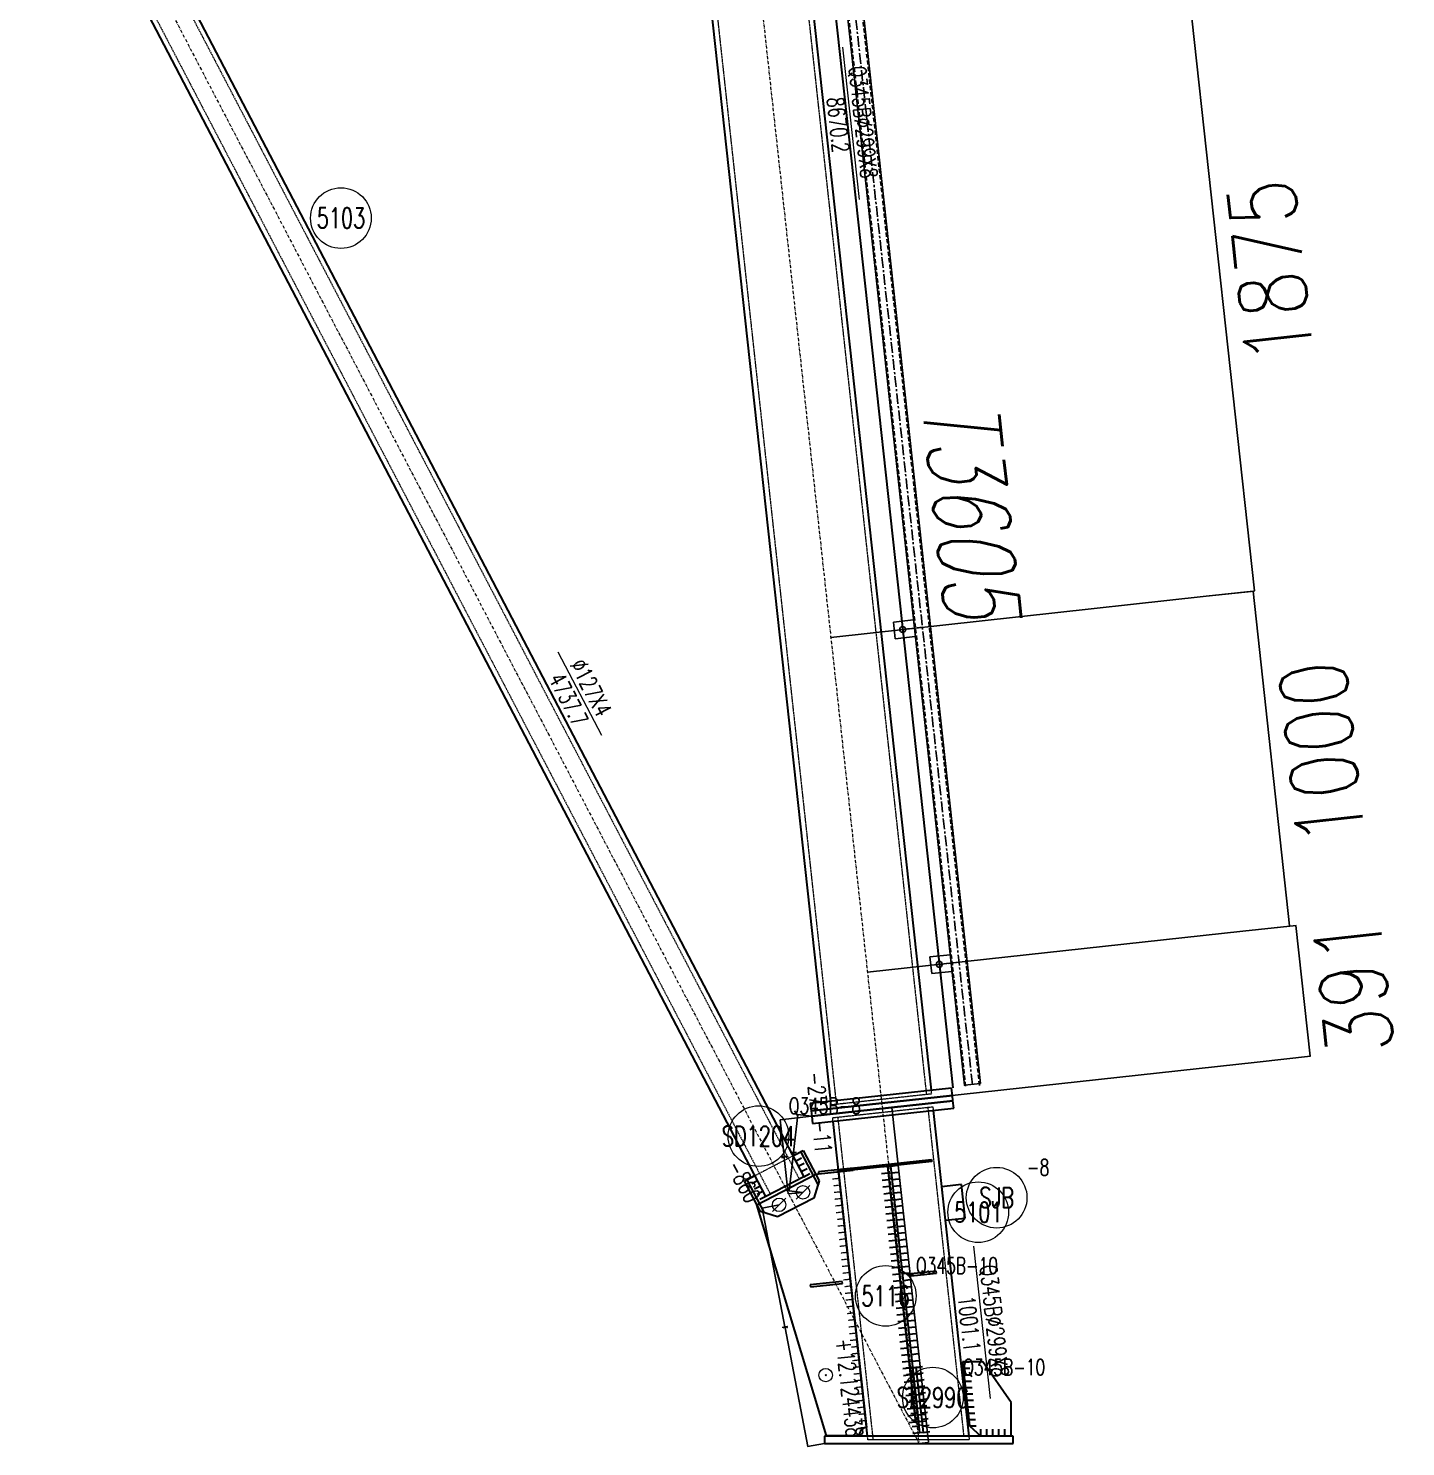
# Model space of a CAD drawing. Extents: x 200306 to 244369, y -126880 to -87343.
# Drawn here: x 231777 to 235865, y -125715 to -121505 of the extents above; entities that cross this region are included whole.
import ezdxf
from ezdxf.enums import TextEntityAlignment as Align

# ---------------------------------------------------------------- set-up
doc = ezdxf.new("R2010")
doc.units = 0
doc.header["$MEASUREMENT"] = 0
for name, pattern in [('CENTER', [50.8, 31.75, -6.35, 6.35, -6.35]), ('Dash', [2.75, 2, -0.75]), ('DashDot', [15.6, 9, -3, 0.6, -3]), ('DASHED', [19.05, 12.7, -6.35])]:
    doc.linetypes.add(name, pattern=pattern)
doc.layers.get('0').update_dxf_attribs({"linetype": 'CONTINUOUS', "lineweight": 25})
doc.layers.get('Defpoints').update_dxf_attribs({"linetype": 'CONTINUOUS'})
doc.styles.add('DimFont', font='simplex.shx', dxfattribs={"width": 0.8, "bigfont": 'gbhzfs.shx'})
doc.styles.add('HZ', font='txt.shx', dxfattribs={"width": 0.7, "oblique": 12, "bigfont": 'hztxt.shx'})
doc.styles.get("Standard").update_dxf_attribs({"font": 'simplex.shx', "width": 0.7, "height": 3, "bigfont": 'gbhzfs.shx'})
doc.dimstyles.new('ISO-25$0', dxfattribs={"dimtxt": 2, "dimasz": 1.5, "dimexe": 1.25, "dimexo": 0.625, "dimtad": 1, "dimdsep": 46, "dimtxsty": 'Standard', "dimcen": 2.5, "dimclrd": 150, "dimclre": 2, "dimclrt": 6, "dimadec": 0, "dimazin": 0, "dimtfac": 1, "dimtmove": 0, "dimatfit": 0, "dimfxl": 0, "dimarcsym": 0})

# ---------------------------------------------------------------- blocks, each defined once
blk = doc.blocks.new('DefaultBolt')
at = {"color": 3, "linetype": 'Continuous', "lineweight": 13}
for p, q in [((-0.1, -0.1), (0.1, 0.1)), ((0.1, -0.1), (-0.1, 0.1))]:
    blk.add_line(p, q, dxfattribs=at)
blk.add_circle((0, 0), 1, dxfattribs=at)
blk = doc.blocks.new('M20X55S')
at = {"color": 3, "linetype": 'Continuous', "lineweight": 13}
blk.add_line((-1, -1), (1, 1), dxfattribs=at)
blk.add_circle((0, 0), 1, dxfattribs=at)
blk = doc.blocks.new('T3605 [365-1875-1000-365]')
at = {"color": 1, "linetype": 'DASHED'}
for p, q in [((0, 0), (0, -3615)), ((41, -3615), (41, 0))]:
    blk.add_line(p, q, dxfattribs=at)
at = {"color": 1, "linetype": 'CENTER'}
for p, q in [((20.5, -3610), (20.5, -5)), ((20.5, -370), (-38.5, -370)), ((20.5, -2245), (-38.5, -2245)), ((20.5, -3245), (-38.5, -3245))]:
    blk.add_line(p, q, dxfattribs=at)
at = {"color": 1}
for p, q in [((-3.5, -345), (-63.5, -345)), ((-63.5, -345), (-63.5, -395)), ((-3.5, -395), (-63.5, -395)), ((-3.5, -2220), (-63.5, -2220)), ((-63.5, -2220), (-63.5, -2270)), ((-3.5, -2270), (-63.5, -2270)), ((-3.5, -3220), (-63.5, -3220)), ((-63.5, -3220), (-63.5, -3270)), ((-3.5, -3270), (-63.5, -3270))]:
    blk.add_line(p, q, dxfattribs=at)
blk.add_lwpolyline([(44.5, -3610), (44.5, -5), (-3.5, -5), (-3.5, -3610)], close=True, dxfattribs=at)
for centre in [(-38.5, -370), (-38.5, -2245), (-38.5, -3245)]:
    blk.add_circle(centre, 8.75, dxfattribs=at)
at = {"color": 1, "style": 'HZ', "oblique": 12, "width": 0.7}
blk.add_text('T3605', height=225, rotation=270, dxfattribs=at).set_placement((90.3, -1587.1))
blk = doc.blocks.new('*D188')
at = {"color": 2, "linetype": 'Continuous', "lineweight": -2}
for p, q in [((235381.8, -124184.5), (235539.9, -124167.3)), ((235424.3, -124573.3), (235582.4, -124556))]:
    blk.add_line(p, q, dxfattribs=at)
at = {"color": 150, "linetype": 'Continuous', "lineweight": -2}
blk.add_line((235582.2, -124555.8), (235539.7, -124167.4), dxfattribs=at)
at = {"color": 150, "linetype": 'Continuous'}
for points in [[(235539.7, -124167.5), (235539.7, -124167.4), (235539.7, -124167.3)], [(235582.1, -124555.8), (235582.2, -124555.8), (235582.2, -124556)]]:
    blk.add_solid(points, dxfattribs=at)
at = {"layer": 'Defpoints', "color": 0, "linetype": 'Continuous'}
for p in [(235381.8, -124184.5), (235539.7, -124167.3), (235424.3, -124573.3)]:
    blk.add_point(p, dxfattribs=at)
at = {"color": 6, "linetype": 'Continuous', "insert": (235710, -124345.3), "char_height": 200, "attachment_point": 5, "rotation": 96.24, "style": 'DimFont'}
blk.add_mtext('\\A1;391', dxfattribs=at)
blk = doc.blocks.new('*D189')
at = {"color": 2, "linetype": 'Continuous', "lineweight": -2}
for p, q in [((235273.1, -123190.5), (235412.4, -123175.2)), ((235381.8, -124184.5), (235521.1, -124169.3))]:
    blk.add_line(p, q, dxfattribs=at)
at = {"color": 150, "linetype": 'Continuous', "lineweight": -2}
blk.add_line((235520.9, -124169.1), (235412.3, -123175.4), dxfattribs=at)
at = {"color": 150, "linetype": 'Continuous'}
for points in [[(235412.2, -123175.4), (235412.3, -123175.4), (235412.3, -123175.2)], [(235520.9, -124169.1), (235521, -124169.1), (235521, -124169.3)]]:
    blk.add_solid(points, dxfattribs=at)
at = {"layer": 'Defpoints', "color": 0, "linetype": 'Continuous'}
for p in [(235412.3, -123175.2), (235273.1, -123190.5), (235381.8, -124184.5)]:
    blk.add_point(p, dxfattribs=at)
at = {"color": 6, "linetype": 'Continuous', "insert": (235615.7, -123656), "char_height": 200, "attachment_point": 5, "rotation": 96.24, "style": 'DimFont'}
blk.add_mtext('\\A1;1000', dxfattribs=at)
blk = doc.blocks.new('*D190')
at = {"color": 2, "linetype": 'Continuous', "lineweight": -2}
for p, q in [((235069.3, -121326.6), (235212.5, -121310.9)), ((235273.1, -123190.5), (235416.3, -123174.8))]:
    blk.add_line(p, q, dxfattribs=at)
at = {"color": 150, "linetype": 'Continuous', "lineweight": -2}
blk.add_line((235416.1, -123174.6), (235212.3, -121311.1), dxfattribs=at)
at = {"color": 150, "linetype": 'Continuous'}
for points in [[(235212.3, -121311.1), (235212.3, -121311.1), (235212.3, -121310.9)], [(235416, -123174.7), (235416.1, -123174.6), (235416.1, -123174.8)]]:
    blk.add_solid(points, dxfattribs=at)
at = {"layer": 'Defpoints', "color": 0, "linetype": 'Continuous'}
for p in [(235069.3, -121326.6), (235212.3, -121310.9), (235273.1, -123190.5)]:
    blk.add_point(p, dxfattribs=at)
at = {"color": 6, "linetype": 'Continuous', "insert": (235463.3, -122226.6), "char_height": 200, "attachment_point": 5, "rotation": 96.24, "style": 'DimFont'}
blk.add_mtext('\\A1;1875', dxfattribs=at)
blk = doc.blocks.new('*D225')
at = {"color": 2, "linetype": 'Continuous', "lineweight": -2}
for p, q in [((234312, -124711), (234340.1, -124707.9)), ((234420.7, -125705.1), (234448.8, -125702))]:
    blk.add_line(p, q, dxfattribs=at)
at = {"color": 150, "linetype": 'Continuous', "lineweight": -2}
for p, q in [((234339.9, -124708.1), (234394.1, -125203.4)), ((234448.6, -125701.8), (234394.4, -125206.6))]:
    blk.add_line(p, q, dxfattribs=at)
at = {"color": 150, "linetype": 'Continuous'}
for points in [[(234340, -124708.1), (234339.9, -124708.1), (234339.9, -124707.9)], [(234448.6, -125701.8), (234448.6, -125701.8), (234448.6, -125702)]]:
    blk.add_solid(points, dxfattribs=at)
at = {"layer": 'Defpoints', "color": 0, "linetype": 'Continuous'}
for p in [(234311.9, -124711), (234339.9, -124707.9), (234420.6, -125705.1)]:
    blk.add_point(p, dxfattribs=at)
at = {"color": 6, "linetype": 'Continuous', "insert": (234394.3, -125205), "char_height": 3, "attachment_point": 5}
blk.add_mtext('\\A1;1000.0000', dxfattribs=at)
blk = doc.blocks.new('*D252')
at = {"color": 150, "linetype": 'Continuous', "lineweight": -2}
for p, q in [((234061, -124729.4), (234048.4, -124840.5)), ((234035.3, -124954.9), (234048, -124843.8))]:
    blk.add_line(p, q, dxfattribs=at)
at = {"color": 2, "linetype": 'Continuous', "lineweight": -2}
for p, q in [((234102.1, -124733.9), (234060.9, -124729.2)), ((234076.3, -124959.8), (234035.1, -124955))]:
    blk.add_line(p, q, dxfattribs=at)
at = {"color": 150, "linetype": 'Continuous'}
for points in [[(234061, -124729.4), (234061.1, -124729.4), (234061.1, -124729.3)], [(234035.3, -124954.9), (234035.3, -124954.9), (234035.3, -124955.1)]]:
    blk.add_solid(points, dxfattribs=at)
at = {"layer": 'Defpoints', "color": 0, "linetype": 'Continuous'}
for p in [(234102.1, -124733.9), (234035.3, -124955.1), (234076.4, -124959.8)]:
    blk.add_point(p, dxfattribs=at)
at = {"color": 6, "linetype": 'Continuous', "insert": (234048.2, -124842.2), "char_height": 3, "attachment_point": 5, "rotation": 6.24}
blk.add_mtext('\\A1;227.2811', dxfattribs=at)
blk = doc.blocks.new('*D253')
at = {"color": 2, "linetype": 'Continuous', "lineweight": -2}
for p, q in [((234102.1, -124733.9), (234008.4, -124744.2)), ((234076.3, -124959.8), (234032.5, -124964.6))]:
    blk.add_line(p, q, dxfattribs=at)
at = {"color": 150, "linetype": 'Continuous', "lineweight": -2}
for p, q in [((234008.6, -124744.3), (234020.5, -124852.8)), ((234032.7, -124964.4), (234020.8, -124855.9))]:
    blk.add_line(p, q, dxfattribs=at)
at = {"color": 150, "linetype": 'Continuous'}
for points in [[(234008.6, -124744.4), (234008.7, -124744.3), (234008.6, -124744.2)], [(234032.6, -124964.4), (234032.7, -124964.4), (234032.7, -124964.5)]]:
    blk.add_solid(points, dxfattribs=at)
at = {"layer": 'Defpoints', "color": 0, "linetype": 'Continuous'}
for p in [(234102.1, -124733.9), (234032.7, -124964.5), (234076.4, -124959.8)]:
    blk.add_point(p, dxfattribs=at)
at = {"color": 6, "linetype": 'Continuous', "insert": (234020.7, -124854.4), "char_height": 3, "attachment_point": 5, "rotation": 6.24}
blk.add_mtext('\\A1;221.6762', dxfattribs=at)
blk = doc.blocks.new('*D254')
at = {"color": 2, "linetype": 'Continuous', "lineweight": -2}
for p, q in [((234005.4, -124996.8), (233955.1, -125006.4)), ((234140.5, -125705.1), (234090.2, -125714.7))]:
    blk.add_line(p, q, dxfattribs=at)
at = {"color": 150, "linetype": 'Continuous', "lineweight": -2}
for p, q in [((233955.3, -125006.6), (234022.5, -125359)), ((234090.3, -125714.5), (234023.1, -125362.1))]:
    blk.add_line(p, q, dxfattribs=at)
at = {"color": 150, "linetype": 'Continuous'}
for points in [[(233955.3, -125006.6), (233955.3, -125006.6), (233955.3, -125006.4)], [(234090.4, -125714.5), (234090.3, -125714.5), (234090.4, -125714.7)]]:
    blk.add_solid(points, dxfattribs=at)
at = {"layer": 'Defpoints', "color": 0, "linetype": 'Continuous'}
for p in [(234005.5, -124996.8), (234090.4, -125714.7), (234140.6, -125705.1)]:
    blk.add_point(p, dxfattribs=at)
at = {"color": 6, "linetype": 'Continuous', "insert": (234022.8, -125360.5), "char_height": 3, "attachment_point": 5, "rotation": 6.24}
blk.add_mtext('\\A1;721.0570', dxfattribs=at)

msp = doc.modelspace()

# ---------------------------------------------------------------- linework, layer by layer
at = {"color": 2, "linetype": 'DashDot', "lineweight": 15}
for p, q in [((233366.56675, -116065.28706), (234311.89406, -124711.00835)), ((231824.08074, -120734.77224), (234420.60599, -125705.08164)), ((234311.89406, -124711.00835), (234420.58674, -125705.08375))]:
    msp.add_line(p, q, dxfattribs=at)
at = {"color": 1, "linetype": 'Dash', "lineweight": 20}
for p, q in [((233500.26989, -116050.66789), (234442.6625, -124669.54915)), ((233232.86361, -116079.90622), (234175.25622, -124698.78748)), ((231871.69863, -120721.17864), (234065.3867, -124920.37077)), ((231785.72347, -120766.09268), (233979.41153, -124965.28481)), ((234456.37801, -124656.98393), (234457.57363, -124667.91875)), ((234160.34508, -124700.41787), (234159.14947, -124689.48304)), ((234457.57363, -124667.91875), (234160.34508, -124700.41787)), ((234164.47541, -124738.19273), (234461.70395, -124705.69362)), ((234165.67103, -124749.12756), (234164.47541, -124738.19273)), ((234179.38654, -124736.56234), (234284.07513, -125694.0174)), ((234446.79282, -124707.32401), (234553.07988, -125679.39823)), ((234461.70395, -124705.69362), (234462.89957, -124716.62845)), ((233933.70295, -124910.18393), (234046.26837, -124851.37895)), ((234122.87645, -124905.14602), (234182.01395, -124898.6799)), ((234182.01395, -124898.6799), (234162.13247, -124900.85375)), ((234184.19742, -124918.64938), (234164.31595, -124920.82323)), ((234186.38089, -124938.61887), (234166.49942, -124940.79272)), ((234188.56437, -124958.58835), (234168.68289, -124960.7622)), ((234190.74784, -124978.55783), (234170.86637, -124980.73168)), ((234192.93131, -124998.52732), (234173.04984, -125000.70117)), ((234195.11478, -125018.4968), (234175.23331, -125020.67065)), ((234197.29826, -125038.46628), (234177.41678, -125040.64013)), ((234199.48173, -125058.43576), (234179.60026, -125060.60961)), ((234201.6652, -125078.40525), (234181.78373, -125080.5791)), ((234203.84868, -125098.37473), (234183.9672, -125100.54858)), ((234206.03215, -125118.34421), (234186.15068, -125120.51806)), ((234208.21562, -125138.31369), (234188.33415, -125140.48754)), ((234210.39909, -125158.28318), (234190.51762, -125160.45703)), ((234212.58257, -125178.25266), (234192.70109, -125180.42651)), ((234214.76604, -125198.22214), (234194.88457, -125200.39599)), ((234192.54097, -125224.02055), (234098.06695, -125234.35038)), ((234098.06695, -125234.35038), (234098.7191, -125240.31483)), ((234098.7191, -125240.31483), (234193.19313, -125229.985)), ((234193.19313, -125229.985), (234192.54097, -125224.02055)), ((234216.94951, -125218.19163), (234197.06804, -125220.36548)), ((234219.13298, -125238.16111), (234199.25151, -125240.33496)), ((234221.31646, -125258.13059), (234201.43498, -125260.30444)), ((234223.49993, -125278.10007), (234203.61846, -125280.27392)), ((234225.6834, -125298.06956), (234205.80193, -125300.24341)), ((234227.86688, -125318.03904), (234207.9854, -125320.21289)), ((234230.05035, -125338.00852), (234210.16888, -125340.18237)), ((234232.23382, -125357.97801), (234212.35235, -125360.15185)), ((234234.41729, -125377.94749), (234214.53582, -125380.12134)), ((234236.60077, -125397.91697), (234216.71929, -125400.09082)), ((234238.78424, -125417.88645), (234218.90277, -125420.0603)), ((234240.96771, -125437.85594), (234221.08624, -125440.02979)), ((234243.15119, -125457.82542), (234223.26971, -125459.99927)), ((234245.33466, -125477.7949), (234225.45319, -125479.96875)), ((234247.51813, -125497.76438), (234227.63666, -125499.93823)), ((234249.7016, -125517.73387), (234229.82013, -125519.90772)), ((234251.88508, -125537.70335), (234232.0036, -125539.8772)), ((234254.06855, -125557.67283), (234234.18708, -125559.84668)), ((234256.25202, -125577.64232), (234236.37055, -125579.81617)), ((234258.4355, -125597.6118), (234238.55402, -125599.78565)), ((234260.61897, -125617.58128), (234240.7375, -125619.75513)), ((234262.80244, -125637.55076), (234242.92097, -125639.72461)), ((234264.98591, -125657.52025), (234245.10444, -125659.6941)), ((234268.98573, -125694.0174), (234267.80467, -125683.21565)), ((234569.76775, -125694.0174), (234268.98573, -125694.0174)), ((234568.58668, -125683.21565), (234569.76775, -125694.0174)), ((234603.99563, -125683.21565), (234693.99563, -125683.21565))]:
    msp.add_line(p, q, dxfattribs=at)
at = {"color": 7, "linetype": 'Continuous', "lineweight": 13}
for p, q in [((234193.27083, -121560.65423), (234242.726, -122012.95854)), ((233349.10372, -123354.87937), (233478.7525, -123603.0551)), ((234582.39006, -125119.439), (234631.84523, -125571.7433))]:
    msp.add_line(p, q, dxfattribs=at)
at = {"color": 3, "linetype": 'Continuous'}
for p, q in [((234158.95641, -123312.27983), (235273.0844, -123190.46054)), ((234267.64909, -124306.35523), (235381.77708, -124184.53594)), ((234310.15498, -124695.10314), (235424.28296, -124573.28385))]:
    msp.add_line(p, q, dxfattribs=at)
at = {"color": 7, "linetype": 'Continuous', "lineweight": 30}
for p, q in [((234046.26837, -124851.37895), (234063.99521, -124842.11832)), ((234054.37142, -124866.88993), (234072.09825, -124857.6293)), ((234062.47446, -124882.40091), (234080.2013, -124873.14028)), ((233933.70295, -124910.18393), (233915.97611, -124919.44456)), ((234070.57751, -124897.91189), (234088.30435, -124888.65126)), ((234078.68056, -124913.42287), (234096.40739, -124904.16224)), ((234327.16413, -124882.80911), (234307.28363, -124884.98285)), ((234329.3476, -124902.77859), (234309.4671, -124904.95234)), ((234337.10438, -124881.72224), (234356.98488, -124879.5485)), ((234339.28785, -124901.69172), (234359.16835, -124899.51798)), ((233941.80599, -124925.69491), (233924.07916, -124934.95554)), ((233949.90904, -124941.20589), (233932.1822, -124950.46652)), ((233958.01209, -124956.71687), (233940.28525, -124965.9775)), ((234331.53107, -124922.74808), (234311.65058, -124924.92182)), ((234333.71455, -124942.71756), (234313.83405, -124944.8913)), ((234341.47132, -124921.66121), (234361.35182, -124919.48746)), ((234343.6548, -124941.63069), (234363.5353, -124939.45694)), ((233966.11514, -124972.22785), (233948.3883, -124981.48848)), ((234335.89802, -124962.68704), (234316.01752, -124964.86079)), ((234338.08149, -124982.65653), (234318.20099, -124984.83027)), ((234345.83827, -124961.60017), (234365.71877, -124959.42643)), ((234348.02174, -124981.56965), (234367.90224, -124979.39591)), ((234350.20522, -125001.53914), (234370.08571, -124999.36539)), ((234340.26497, -125002.62601), (234320.38447, -125004.79975)), ((234342.44844, -125022.59549), (234322.56794, -125024.76923)), ((234352.38869, -125021.50862), (234372.26919, -125019.33488)), ((234354.57216, -125041.4781), (234374.45266, -125039.30436)), ((234344.63191, -125042.56497), (234324.75141, -125044.73872)), ((234346.81538, -125062.53446), (234326.93488, -125064.7082)), ((234348.99886, -125082.50394), (234329.11836, -125084.67768)), ((234356.75563, -125061.44758), (234376.63613, -125059.27384)), ((234358.93911, -125081.41707), (234378.81961, -125079.24332)), ((234351.18233, -125102.47342), (234331.30183, -125104.64716)), ((234353.3658, -125122.4429), (234333.4853, -125124.61665)), ((234361.12258, -125101.38655), (234381.00308, -125099.21281)), ((234363.30605, -125121.35603), (234383.18655, -125119.18229)), ((234355.54928, -125142.41239), (234335.66878, -125144.58613)), ((234357.73275, -125162.38187), (234337.85225, -125164.55561)), ((234365.48953, -125141.32552), (234385.37002, -125139.15177)), ((234367.673, -125161.295), (234387.5535, -125159.12125)), ((234359.91622, -125182.35135), (234340.03572, -125184.5251)), ((234362.09969, -125202.32084), (234342.21919, -125204.49458)), ((234369.85647, -125181.26448), (234389.73697, -125179.09074)), ((234372.03994, -125201.23396), (234391.92044, -125199.06022)), ((234364.28317, -125222.29032), (234344.40267, -125224.46406)), ((234366.46664, -125242.2598), (234346.58614, -125244.43354)), ((234374.22342, -125221.20345), (234394.10392, -125219.0297)), ((234376.40689, -125241.17293), (234396.28739, -125238.99919)), ((234368.65011, -125262.22928), (234348.76961, -125264.40303)), ((234370.83359, -125282.19877), (234350.95309, -125284.37251)), ((234378.59036, -125261.14241), (234398.47086, -125258.96867)), ((234380.77383, -125281.11189), (234400.65433, -125278.93815)), ((234373.01706, -125302.16825), (234353.13656, -125304.34199)), ((234375.20053, -125322.13773), (234355.32003, -125324.31148)), ((234382.95731, -125301.08138), (234402.83781, -125298.90763)), ((234385.14078, -125321.05086), (234405.02128, -125318.87712)), ((234377.384, -125342.10721), (234357.5035, -125344.28096)), ((234379.56748, -125362.0767), (234359.68698, -125364.25044)), ((234387.32425, -125341.02034), (234407.20475, -125338.8466)), ((234389.50773, -125360.98983), (234409.38823, -125358.81608)), ((234391.6912, -125380.95931), (234411.5717, -125378.78557)), ((234381.75095, -125382.04618), (234361.87045, -125384.21992)), ((234383.93442, -125402.01566), (234364.05392, -125404.18941)), ((234393.87467, -125400.92879), (234413.75517, -125398.75505)), ((234396.05814, -125420.89827), (234415.93864, -125418.72453)), ((234386.11789, -125421.98515), (234366.2374, -125424.15889)), ((234388.30137, -125441.95463), (234368.42087, -125444.12837)), ((234390.48484, -125461.92411), (234370.60434, -125464.09785)), ((234398.24162, -125440.86776), (234418.12212, -125438.69401)), ((234400.42509, -125460.83724), (234420.30559, -125458.6635)), ((234392.66831, -125481.89359), (234372.78781, -125484.06734)), ((234394.85179, -125501.86308), (234374.97129, -125504.03682)), ((234401.58423, -125479.60589), (234381.70415, -125481.77959)), ((234403.70374, -125498.99036), (234383.82365, -125501.16406)), ((234402.60856, -125480.80672), (234422.48906, -125478.63298)), ((234404.79204, -125500.77621), (234424.67254, -125498.60246)), ((234411.52428, -125478.51904), (234431.40437, -125476.34535)), ((234413.64379, -125497.90351), (234433.52387, -125495.72982)), ((234549.94072, -125463.21565), (234569.94072, -125463.21565)), ((234552.01819, -125482.21565), (234572.01819, -125482.21565)), ((234554.09566, -125501.21565), (234574.09566, -125501.21565)), ((234397.03526, -125521.83256), (234377.15476, -125524.0063)), ((234399.21873, -125541.80204), (234379.33823, -125543.97579)), ((234405.82325, -125518.37483), (234385.94316, -125520.54853)), ((234407.94276, -125537.7593), (234388.06267, -125539.933)), ((234406.97551, -125520.74569), (234426.85601, -125518.57194)), ((234409.15898, -125540.71517), (234429.03948, -125538.54143)), ((234415.76329, -125517.28799), (234435.64338, -125515.11429)), ((234417.8828, -125536.67246), (234437.76289, -125534.49876)), ((234556.17313, -125520.21565), (234576.17313, -125520.21565)), ((234558.2506, -125539.21565), (234578.2506, -125539.21565)), ((234401.4022, -125561.77153), (234381.52171, -125563.94527)), ((234403.58568, -125581.74101), (234383.70518, -125583.91475)), ((234410.06226, -125557.14377), (234390.18218, -125559.31747)), ((234412.18177, -125576.52825), (234392.30168, -125578.70194)), ((234411.34245, -125560.68465), (234431.22295, -125558.51091)), ((234413.52593, -125580.65414), (234433.40643, -125578.48039)), ((234420.00231, -125556.05693), (234439.88239, -125553.88323)), ((234422.12181, -125575.4414), (234442.0019, -125573.2677)), ((234560.32807, -125558.21565), (234580.32807, -125558.21565)), ((234562.40554, -125577.21565), (234582.40554, -125577.21565)), ((234405.76915, -125601.71049), (234385.88865, -125603.88423)), ((234407.95262, -125621.67997), (234388.07212, -125623.85372)), ((234414.30128, -125595.91272), (234394.42119, -125598.08641)), ((234416.42079, -125615.29719), (234396.5407, -125617.47088)), ((234415.7094, -125600.62362), (234435.5899, -125598.44988)), ((234417.89287, -125620.5931), (234437.77337, -125618.41936)), ((234424.24132, -125594.82587), (234444.12141, -125592.65217)), ((234426.36083, -125614.21034), (234446.24092, -125612.03664)), ((234428.48034, -125633.59481), (234448.36042, -125631.42111)), ((234564.483, -125596.21565), (234584.483, -125596.21565)), ((234566.56047, -125615.21565), (234586.56047, -125615.21565)), ((234410.1361, -125641.64946), (234390.2556, -125643.8232)), ((234418.54029, -125634.68166), (234398.66021, -125636.85535)), ((234420.6598, -125654.06613), (234400.77971, -125656.23982)), ((234422.77931, -125673.4506), (234402.89922, -125675.62429)), ((234420.07635, -125640.56258), (234439.95684, -125638.38884)), ((234430.59984, -125652.97928), (234450.47993, -125650.80558)), ((234432.71935, -125672.36375), (234452.59944, -125670.19005)), ((234568.63794, -125634.21565), (234588.63794, -125634.21565)), ((234570.71541, -125653.21565), (234590.71541, -125653.21565)), ((234603.99563, -125683.21565), (234603.99563, -125663.33556)), ((234621.99563, -125683.21565), (234621.99563, -125663.33556)), ((234639.99563, -125683.21565), (234639.99563, -125663.33556)), ((234657.99563, -125683.21565), (234657.99563, -125663.33556)), ((234675.99563, -125683.21565), (234675.99563, -125663.33556)), ((234693.99563, -125683.21565), (234693.99563, -125663.33556))]:
    msp.add_line(p, q, dxfattribs=at)
for points in [[(233516.37664, -116059.97233), (234456.37801, -124656.98393)], [(233580.99154, -116052.90731), (234520.99291, -124649.9189)], [(234159.14947, -124689.48304), (233219.1481, -116092.47144)], [(231889.62408, -120723.09659), (234078.68183, -124913.4253)], [(233966.1164, -124972.23028), (231777.05865, -120781.90157)], [(234517.51365, -124650.29933), (234098.01383, -124696.16764)], [(234519.90489, -124672.16898), (234517.51365, -124650.29933)], [(234098.01383, -124696.16764), (234100.40507, -124718.0373)], [(234519.90489, -124672.16898), (234100.40507, -124718.0373)], [(234100.40507, -124718.0373), (234519.90489, -124672.16898)], [(234521.64397, -124688.07419), (234102.14415, -124733.9425)], [(234102.14415, -124733.9425), (234521.64397, -124688.07419)], [(234521.64397, -124688.07419), (234519.90489, -124672.16898)], [(234524.03521, -124709.94385), (234521.64397, -124688.07419)], [(234100.40507, -124718.0373), (234102.14415, -124733.9425)], [(234102.14415, -124733.9425), (234104.53539, -124755.81216)], [(234104.53539, -124755.81216), (234524.03521, -124709.94385)], [(234462.89957, -124716.62845), (234568.58668, -125683.21565)], [(234267.80467, -125683.21565), (234165.67103, -124749.12756)], [(234046.26837, -124851.37895), (234077.29034, -124835.17285)], [(234070.20214, -124838.88196), (234077.29287, -124835.17771)], [(234121.13558, -124936.37955), (234070.20214, -124838.88196)], [(234077.29034, -124835.17285), (234124.51952, -124925.5797)], [(234077.29287, -124835.17771), (234124.52206, -124925.58456)], [(234184.21473, -124892.40351), (234457.82134, -124862.48723)], [(234458.4735, -124868.45168), (234184.86689, -124898.36796)], [(234457.82134, -124862.48723), (234458.4735, -124868.45168)], [(233902.68098, -124926.39003), (233933.70295, -124910.18393)], [(233939.70509, -124997.29938), (234114.3138, -124906.08227)], [(234078.68183, -124913.4253), (233966.1164, -124972.23028)], [(234114.3138, -124906.08227), (234122.87645, -124905.14602)], [(234225.09704, -124887.93342), (234122.22429, -124899.18157)], [(234122.22429, -124899.18157), (234122.87645, -124905.14602)], [(234122.87645, -124905.14602), (234225.7492, -124893.89787)], [(234182.01395, -124898.6799), (234264.98591, -125657.52025)], [(234184.86689, -124898.36796), (234184.21473, -124892.40351)], [(234225.7492, -124893.89787), (234225.09704, -124887.93342)], [(234337.10438, -124881.72224), (234327.16413, -124882.80911)], [(234327.16413, -124882.80911), (234410.1361, -125641.64946)], [(234420.07635, -125640.56258), (234337.10438, -124881.72224)], [(233949.91017, -125016.79688), (233902.68098, -124926.39003)], [(233902.68352, -124926.39489), (233909.77426, -124922.69064)], [(233949.91271, -125016.80174), (233902.68352, -124926.39489)], [(233909.77426, -124922.69064), (233960.70769, -125020.18822)], [(234124.51952, -124925.5797), (234108.43372, -124976.85588)], [(234124.52206, -124925.58456), (234121.13558, -124936.37955)], [(234547.34607, -124936.75389), (234487.70262, -124943.27533)], [(234487.70262, -124943.27533), (234498.57188, -125042.68287)], [(234558.21534, -125036.16143), (234547.34607, -124936.75389)], [(234145.70345, -125682.34701), (233939.70509, -124997.29938)], [(234108.43372, -124976.85588), (234001.18635, -125032.88267)], [(234001.18635, -125032.88267), (233949.91017, -125016.79688)], [(233960.70769, -125020.18822), (233949.91271, -125016.80174)], [(234498.57188, -125042.68287), (234558.21534, -125036.16143)], [(234472.05365, -125193.4585), (234397.03155, -125201.66145)], [(234397.03155, -125201.66145), (234397.6837, -125207.6259)], [(234397.6837, -125207.6259), (234472.7058, -125199.42295)], [(234472.7058, -125199.42295), (234472.05365, -125193.4585)], [(234192.52225, -125224.02259), (234098.04823, -125234.35243)], [(234098.04823, -125234.35243), (234098.70039, -125240.31688)], [(234098.70039, -125240.31688), (234193.17441, -125229.98704)], [(234193.17441, -125229.98704), (234192.52225, -125224.02259)], [(234401.58423, -125479.60589), (234411.52428, -125478.51904)], [(234422.77931, -125673.4506), (234401.58423, -125479.60589)], [(234411.52428, -125478.51904), (234432.71935, -125672.36375)], [(234609.94072, -125463.21565), (234549.94072, -125463.21565)], [(234549.94072, -125463.21565), (234570.71541, -125653.21565)], [(234693.99563, -125583.21565), (234609.94072, -125463.21565)], [(234693.99563, -125683.21565), (234693.99563, -125583.21565)], [(234246.85879, -125668.56967), (234243.76543, -125675.16244)], [(234251.72088, -125663.14809), (234246.85879, -125668.56967)], [(234257.93914, -125659.35774), (234251.72088, -125663.14809)], [(234264.98591, -125657.52025), (234257.93914, -125659.35774)], [(234410.1361, -125641.64946), (234420.07635, -125640.56258)], [(234432.71935, -125672.36375), (234422.77931, -125673.4506)], [(234570.71541, -125653.21565), (234603.99563, -125683.21565)], [(234700.58674, -125683.21565), (234140.58674, -125683.21565)], [(234140.58674, -125683.21565), (234140.58674, -125705.08375)], [(234140.58674, -125705.08375), (234700.58674, -125705.08375)], [(234242.70328, -125682.36698), (234145.70345, -125682.34701)], [(234243.76543, -125675.16244), (234242.70328, -125682.36698)], [(234700.58674, -125705.08375), (234700.58674, -125683.21565)]]:
    msp.add_lwpolyline(points, dxfattribs=at)
at = {"color": 7, "linetype": 'Continuous', "lineweight": 13}
for centre in [(232704.85731, -122067.66074), (233944.14555, -124793.03359), (234651.19417, -124975.69708), (234596.54051, -125018.84909), (234321.9134, -125267.3395), (234461.9146, -125568.97623)]:
    msp.add_circle(centre, 90, dxfattribs=at)

# ---------------------------------------------------------------- block references
at = {"rotation": 6.239959822966727}
msp.add_blockref('T3605 [365-1875-1000-365]', (234166.44242, -121053.08131), dxfattribs=at)
at = {"color": 3, "linetype": 'Continuous', "lineweight": 13, "xscale": 20, "yscale": 20, "zscale": 20}
for name, p in [('M20X55S', (234076.37277, -124959.75777)), ('M20X55S', (234005.46542, -124996.80028)), ('DefaultBolt', (234143.78774, -125502.34662))]:
    msp.add_blockref(name, p, dxfattribs=at)

# ---------------------------------------------------------------- texts
at = {"color": 7, "linetype": 'Continuous', "lineweight": 13, "width": 0.7}
for s, rotation, p in [('Q345B%%C299X8', 276.23995982, (234255.27624, -121782.73041)), ('8670.2', 276.23995982, (234180.72059, -121790.88236)), ('%%C127X4', 297.58288927, (233447.16594, -123461.60356)), ('4737.7', 297.58288927, (233380.69029, -123496.33091)), ('-27', 276.23995982, (234117.36089, -124652.30488)), ('-11', 276.23995982, (234132.90394, -124794.45767)), ('-860', 297.58288927, (233900.46639, -124927.55002)), ('Q345B%%C299X8', 276.23995982, (234644.39547, -125341.51517)), ('1001.1', 276.23995982, (234569.83982, -125349.66713)), ('+12.124438', 276.23995982, (234214.46342, -125540.37973))]:
    msp.add_text(s, height=50, rotation=rotation, dxfattribs=at).set_placement(p, align=Align.MIDDLE_CENTER)
for s, p in [('5103', (232704.85731, -122067.66074)), ('SD1204', (233944.14555, -124793.03359)), ('SJB', (234651.19417, -124975.69708)), ('5101', (234596.54051, -125018.84909)), ('5116', (234321.9134, -125267.3395)), ('SF299C', (234461.9146, -125568.97623))]:
    msp.add_text(s, height=60, dxfattribs=at).set_placement(p, align=Align.MIDDLE_CENTER)
for s, p in [('Q345B-8', (234034.14555, -124703.03359)), ('-8', (234741.19417, -124885.69708)), ('Q345B-10', (234411.9134, -125177.3395)), ('Q345B-10', (234551.9146, -125478.97623))]:
    msp.add_text(s, height=48, dxfattribs=at).set_placement(p, align=Align.MIDDLE_LEFT)

# ---------------------------------------------------------------- dimensions: what is measured, and where the dimension line sits
at = {"color": 3, "linetype": 'Continuous'}
for base, p1, p2, override, picture, middle in [((235212.27525, -121310.93461), (235273.0844, -123190.46054), (235069.28562, -121326.56916), {"dimtxt": 200, "dimasz": 0.18, "dimexe": 0.18, "dimexo": 0.0625, "dimgap": 50, "dimtad": 2, "dimdec": 0, "dimzin": 0, "dimtxsty": 'DimFont', "dimcen": 0.09, "dimtdec": 4, "dimtofl": 0, "dimtolj": 1, "dimtzin": 0}, '*D190', (235463.28595, -122226.57639)), ((235412.25812, -123175.24322), (235381.77708, -124184.53594), (235273.0844, -123190.46054), {"dimtxt": 200, "dimasz": 0.18, "dimexe": 0.18, "dimexo": 0.0625, "dimgap": 50, "dimtad": 2, "dimdec": 0, "dimzin": 0, "dimtxsty": 'DimFont', "dimcen": 0.09, "dimtdec": 4, "dimtofl": 0, "dimtolj": 1, "dimtzin": 0}, '*D189', (235615.71577, -123655.97701)), ((234032.69935, -124964.53305), (234102.14415, -124733.9425), (234076.37277, -124959.75777), {"dimtxt": 0.18, "dimasz": 0.18, "dimexe": 0.18, "dimexo": 0.0625, "dimgap": 0.09, "dimtad": 0, "dimtih": 1, "dimtoh": 1, "dimdec": 4, "dimzin": 0, "dimcen": 0.09, "dimtdec": 4, "dimtofl": 0, "dimtolj": 1, "dimtzin": 0}, '*D253', (234020.65205, -124854.35159))]:
    dim = msp.add_linear_dim(base=base, p1=p1, p2=p2, angle=96.23995982, dimstyle='ISO-25$0', override=override, dxfattribs=at)
    dim.commit()
    dim.dimension.update_dxf_attribs({"geometry": picture, "text_midpoint": middle})
dim = msp.add_linear_dim(base=(235539.67803, -124167.27097), p1=(235424.28296, -124573.28385), p2=(235381.77708, -124184.53594), angle=96.23995982, dimstyle='ISO-25$0', override={"dimtxt": 200, "dimasz": 0.18, "dimexe": 0.18, "dimexo": 0.0625, "dimgap": 50, "dimtad": 2, "dimdec": 0, "dimzin": 0, "dimtxsty": 'DimFont', "dimcen": 0.09, "dimtdec": 4, "dimtofl": 0, "dimtolj": 1, "dimtzin": 0}, dxfattribs=at)
dim.commit()
dim.dimension.update_dxf_attribs({"geometry": '*D188', "text_midpoint": (235560.93097, -124361.64493), "dimtype": 160})
for p1, p2, distance, picture, middle in [((234102.14415, -124733.9425), (234076.37277, -124959.75777), -41.34885, '*D252', (234048.17628, -124842.1616)), ((234420.60599, -125705.08164), (234311.89406, -124711.00835), -28.17558, '*D225', (234394.25861, -125204.98197)), ((234005.46542, -124996.80028), (234140.58674, -125705.08375), -51.11477, '*D254', (234022.81681, -125360.52058))]:
    dim = msp.add_aligned_dim(p1=p1, p2=p2, distance=distance, dimstyle='ISO-25$0', override={"dimtxt": 0.18, "dimasz": 0.18, "dimexe": 0.18, "dimexo": 0.0625, "dimgap": 0.09, "dimtad": 0, "dimtih": 1, "dimtoh": 1, "dimdec": 4, "dimzin": 0, "dimcen": 0.09, "dimtdec": 4, "dimtofl": 0, "dimtolj": 1, "dimtzin": 0}, dxfattribs=at)
    dim.commit()
    dim.dimension.update_dxf_attribs({"geometry": picture, "text_midpoint": middle})

doc.saveas('drawing.dxf')
